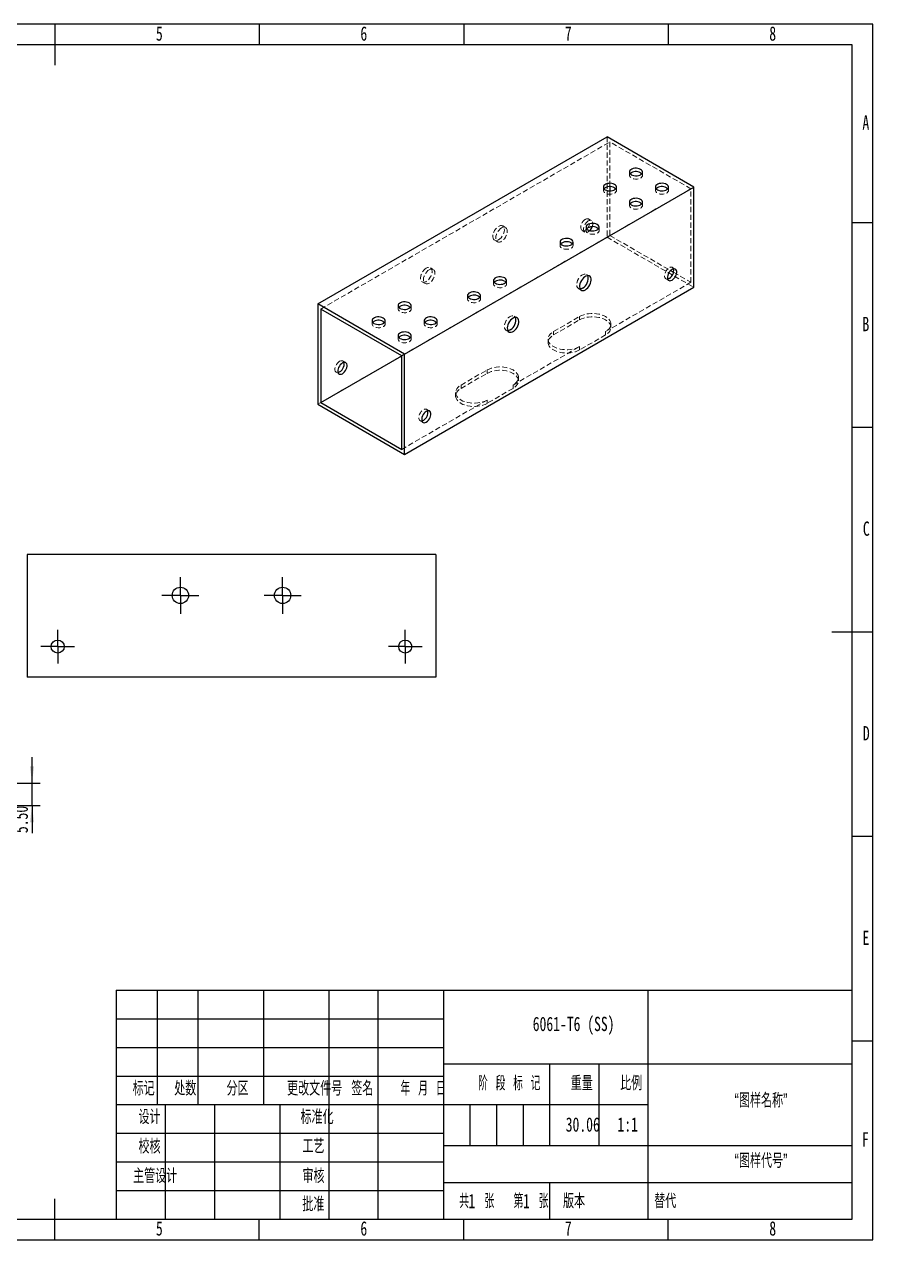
# Model space of a CAD drawing. Header units: millimetres. Extents: x 0 to 420, y 0 to 297.
# Drawn here: x 212.5 to 420, y 0 to 297 of the extents above; entities that cross this region are included whole.
import ezdxf

# ---------------------------------------------------------------- set-up
doc = ezdxf.new("R2010")
doc.units = ezdxf.units.MM
doc.linetypes.add('HIDDEN', pattern=[1.905, 1.27, -0.635])
for name, color, linetype in [('10', 7, 'Continuous'), ('5', 7, 'Continuous'), ('9', 7, 'Continuous'), ('SLD-0', 7, 'Continuous')]:
    doc.layers.add(name, color=color, linetype=linetype)
doc.styles.add('SLDTEXTSTYLE0', font='TXT', dxfattribs={"width": 0.7, "bigfont": 'bigfont'})
doc.styles.add('SLDTEXTSTYLE1', font='TXT', dxfattribs={"width": 0.62, "bigfont": 'bigfont'})
doc.styles.add('SLDTEXTSTYLE2', font='TXT', dxfattribs={"width": 0.614286, "bigfont": 'bigfont'})
doc.styles.add('SLDTEXTSTYLE3', font='TXT', dxfattribs={"width": 0.6, "bigfont": 'bigfont'})
doc.styles.add('SLDTEXTSTYLE4', font='TXT', dxfattribs={"width": 0.7})
doc.dimstyles.new('SLDDIMSTYLE1', dxfattribs={"dimtxt": 3.5, "dimasz": 4.08, "dimexe": 0, "dimexo": 0.0625, "dimgap": 0.875, "dimtad": 2, "dimrnd": 1e-09, "dimzin": 4, "dimdsep": 46, "dimtxsty": 'SLDTEXTSTYLE4', "dimsah": 1, "dimcen": 0.09, "dimadec": 0, "dimazin": 1, "dimtfac": 1, "dimtmove": 0, "dimatfit": 0, "dimfxl": 1, "dimfrac": 2, "dimtolj": 1, "dimtzin": 12, "dimarcsym": 0})

# ---------------------------------------------------------------- blocks, each defined once
blk = doc.blocks.new('SW_CENTERMARKSYMBOL_0')
at = {"layer": '10', "color": 0}
for p, q in [((0, 2.5), (0, 4.1)), ((-2.5, 0), (-4.1, 0)), ((0, 0), (-2.5, 0)), ((0, 0), (0, 2.5)), ((0, 0), (0, -2.5)), ((0, 0), (2.5, 0)), ((2.5, 0), (4.1, 0)), ((0, -2.5), (0, -4.1))]:
    blk.add_line(p, q, dxfattribs=at)
blk = doc.blocks.new('SW_CENTERMARKSYMBOL_1')
at = {"layer": '10', "color": 0}
for p, q in [((0, 2.5), (0, 4.1)), ((-2.5, 0), (-4.1, 0)), ((0, 0), (-2.5, 0)), ((0, 0), (0, 2.5)), ((0, 0), (0, -2.5)), ((0, 0), (2.5, 0)), ((2.5, 0), (4.1, 0)), ((0, -2.5), (0, -4.1))]:
    blk.add_line(p, q, dxfattribs=at)
blk = doc.blocks.new('SW_CENTERMARKSYMBOL_2')
at = {"layer": '10', "color": 0}
for p, q in [((0, 2.5), (0, 4.5)), ((-2.5, 0), (-4.5, 0)), ((0, 0), (-2.5, 0)), ((0, 0), (0, 2.5)), ((0, 0), (0, -2.5)), ((0, 0), (2.5, 0)), ((2.5, 0), (4.5, 0)), ((0, -2.5), (0, -4.5))]:
    blk.add_line(p, q, dxfattribs=at)
blk = doc.blocks.new('SW_CENTERMARKSYMBOL_3')
at = {"layer": '10', "color": 0}
for p, q in [((0, 2.5), (0, 4.5)), ((-2.5, 0), (-4.5, 0)), ((0, 0), (-2.5, 0)), ((0, 0), (0, 2.5)), ((0, 0), (0, -2.5)), ((0, 0), (2.5, 0)), ((2.5, 0), (4.5, 0)), ((0, -2.5), (0, -4.5))]:
    blk.add_line(p, q, dxfattribs=at)
blk = doc.blocks.new('_D_34')
at = {"layer": '10'}
for p, q in [((214.41, 111.6), (214.41, 117.95)), ((186.91, 111.6), (216.41, 111.6)), ((214.41, 106.1), (214.41, 111.6)), ((176.51, 106.1), (216.41, 106.1)), ((214.41, 106.1), (214.41, 99.36))]:
    blk.add_line(p, q, dxfattribs=at)
for points in [[(214.41, 111.6), (214.92, 115.68), (213.91, 115.68)], [(214.41, 106.1), (213.91, 102.02), (214.92, 102.02)]]:
    blk.add_solid(points, dxfattribs=at)
at = {"layer": '10', "insert": (209.9, 99.36), "char_height": 3.5, "attachment_point": 1, "rotation": 90, "style": 'SLDTEXTSTYLE4'}
blk.add_mtext('5.50', dxfattribs=at)

msp = doc.modelspace()

# ---------------------------------------------------------------- linework, layer by layer
at = {"color": 7, "linetype": 'Continuous', "lineweight": 25}
for p, q in [((284.317, 228.653), (355.027, 269.474)), ((376.241, 257.227), (355.027, 269.474)), ((305.53, 216.407), (376.241, 257.227)), ((355.734, 257.335), (355.734, 256.304)), ((376.241, 232.731), (376.241, 257.227)), ((370.572, 236.82), (371.301, 236.399)), ((305.53, 191.911), (376.241, 232.731)), ((284.317, 228.653), (284.317, 204.157)), ((305.53, 216.407), (284.317, 228.653)), ((285.024, 227.428), (285.024, 204.565)), ((304.823, 215.999), (285.024, 227.428)), ((285.024, 204.565), (304.823, 215.995)), ((304.823, 193.136), (304.823, 215.999)), ((305.53, 191.911), (305.53, 216.407)), ((284.317, 204.157), (305.53, 191.911)), ((285.024, 204.565), (304.823, 193.136)), ((313.19, 167.44), (213.19, 167.44)), ((213.19, 167.44), (213.19, 137.44)), ((313.19, 167.44), (313.19, 137.44)), ((313.19, 137.44), (213.19, 137.44))]:
    msp.add_line(p, q, dxfattribs=at)
at = {"color": 7, "linetype": 'HIDDEN', "lineweight": 18}
for p, q in [((285.024, 227.428), (355.734, 268.249)), ((355.027, 269.474), (355.027, 244.977)), ((355.734, 268.249), (355.734, 257.335)), ((375.533, 256.819), (355.734, 268.249)), ((360.498, 260.901), (360.498, 260.085)), ((363.698, 260.085), (363.698, 260.901)), ((304.823, 215.999), (375.533, 256.819)), ((354.134, 257.227), (354.134, 256.411)), ((355.734, 256.304), (355.734, 245.386)), ((357.334, 256.411), (357.334, 257.227)), ((366.862, 257.227), (366.862, 256.411)), ((370.062, 256.411), (370.062, 257.227)), ((375.533, 233.956), (375.533, 256.819)), ((360.498, 253.554), (360.498, 252.737)), ((363.698, 252.737), (363.698, 253.554)), ((330.218, 247.324), (329.511, 247.733)), ((348.924, 246.654), (349.631, 246.246)), ((349.892, 247.431), (349.892, 246.614)), ((351.231, 249.017), (350.524, 249.426)), ((353.092, 246.614), (353.092, 247.431)), ((284.317, 204.157), (355.027, 244.977)), ((304.823, 215.995), (355.734, 245.386)), ((327.511, 244.268), (328.218, 243.86)), ((343.528, 243.757), (343.528, 242.94)), ((346.728, 242.94), (346.728, 243.757)), ((355.027, 244.977), (376.241, 232.731)), ((355.734, 245.386), (370.572, 236.82)), ((312.54, 237.119), (311.833, 237.527)), ((350.724, 235.486), (350.017, 235.895)), ((369.43, 234.816), (370.137, 234.408)), ((371.737, 237.179), (371.03, 237.588)), ((371.301, 236.399), (375.533, 233.956)), ((309.833, 234.063), (310.54, 233.655)), ((327.264, 234.368), (327.264, 233.551)), ((330.464, 233.551), (330.464, 234.368)), ((348.017, 232.43), (348.724, 232.022)), ((354.674, 221.914), (375.533, 233.956)), ((320.9, 230.694), (320.9, 229.878)), ((324.1, 229.878), (324.1, 230.694)), ((303.93, 228.245), (303.93, 227.428)), ((307.13, 227.428), (307.13, 228.245)), ((297.566, 224.571), (297.566, 223.755)), ((300.766, 223.755), (300.766, 224.571)), ((310.294, 224.571), (310.294, 223.755)), ((313.494, 223.755), (313.494, 224.571)), ((333.046, 225.281), (332.339, 225.69)), ((341.946, 221.914), (348.31, 225.588)), ((341.946, 221.097), (348.31, 224.771)), ((348.31, 225.588), (348.31, 224.771)), ((355.992, 222.934), (355.992, 223.751)), ((303.93, 220.897), (303.93, 220.081)), ((307.13, 220.081), (307.13, 220.897)), ((330.339, 222.225), (331.046, 221.817)), ((340.628, 220.077), (340.628, 219.26)), ((341.946, 221.914), (341.946, 221.097)), ((354.674, 221.097), (348.31, 217.424)), ((354.674, 221.914), (354.674, 221.097)), ((332.046, 208.851), (348.31, 218.24)), ((348.31, 218.24), (348.31, 217.424)), ((291.127, 214.32), (290.42, 214.728)), ((288.82, 211.957), (289.527, 211.549)), ((319.318, 208.851), (325.682, 212.525)), ((319.318, 208.035), (325.682, 211.709)), ((325.682, 212.525), (325.682, 211.709)), ((319.318, 208.851), (319.318, 208.035)), ((332.046, 208.035), (325.682, 204.361)), ((332.046, 208.851), (332.046, 208.035)), ((333.364, 209.872), (333.364, 210.688)), ((304.823, 193.136), (325.682, 205.178)), ((318, 207.014), (318, 206.198)), ((325.682, 205.178), (325.682, 204.361)), ((311.633, 202.482), (310.926, 202.89)), ((309.326, 200.119), (310.033, 199.711))]:
    msp.add_line(p, q, dxfattribs=at)
at = {"color": 7, "linetype": 'Continuous', "lineweight": 25, "flags": 128}
for points in [[(363.23, 261.554), (362.926, 261.692), (362.574, 261.783), (362.195, 261.823), (361.81, 261.81), (361.442, 261.744), (361.112, 261.628), (360.839, 261.471), (360.639, 261.28), (360.525, 261.068), (360.501, 260.845), (360.571, 260.626), (360.729, 260.423), (360.967, 260.248), (361.271, 260.111), (361.622, 260.019), (362.002, 259.979), (362.387, 259.993), (362.755, 260.059), (363.085, 260.174), (363.358, 260.332), (363.557, 260.522), (363.672, 260.735), (363.695, 260.957), (363.626, 261.176), (363.468, 261.379), (363.23, 261.554)], [(363.23, 260.738), (363.468, 260.563), (363.534, 260.493)], [(356.866, 257.881), (356.562, 258.018), (356.21, 258.109), (355.831, 258.149), (355.446, 258.136), (355.078, 258.07), (354.748, 257.955), (354.475, 257.797), (354.275, 257.607), (354.161, 257.394), (354.137, 257.172), (354.207, 256.953), (354.365, 256.75), (354.603, 256.574), (354.907, 256.437), (355.258, 256.346), (355.638, 256.305), (356.023, 256.319), (356.391, 256.385), (356.721, 256.5), (356.994, 256.658), (357.193, 256.848), (357.308, 257.061), (357.331, 257.283), (357.262, 257.502), (357.104, 257.705), (356.866, 257.881)], [(356.866, 257.064), (357.104, 256.889), (357.17, 256.819)], [(369.594, 257.881), (369.29, 258.018), (368.938, 258.109), (368.559, 258.149), (368.174, 258.136), (367.806, 258.07), (367.476, 257.955), (367.203, 257.797), (367.003, 257.607), (366.889, 257.394), (366.865, 257.172), (366.935, 256.953), (367.093, 256.75), (367.331, 256.574), (367.635, 256.437), (367.986, 256.346), (368.366, 256.305), (368.751, 256.319), (369.119, 256.385), (369.449, 256.5), (369.722, 256.658), (369.921, 256.848), (370.036, 257.061), (370.059, 257.283), (369.99, 257.502), (369.832, 257.705), (369.594, 257.881)], [(369.594, 257.064), (369.832, 256.889), (369.898, 256.819)], [(363.23, 254.207), (362.926, 254.344), (362.574, 254.435), (362.195, 254.476), (361.81, 254.462), (361.442, 254.396), (361.112, 254.281), (360.839, 254.123), (360.639, 253.933), (360.525, 253.72), (360.501, 253.498), (360.571, 253.279), (360.729, 253.076), (360.967, 252.9), (361.271, 252.763), (361.622, 252.672), (362.002, 252.632), (362.387, 252.645), (362.755, 252.711), (363.085, 252.827), (363.358, 252.984), (363.557, 253.175), (363.672, 253.387), (363.695, 253.609), (363.626, 253.828), (363.468, 254.031), (363.23, 254.207)], [(363.23, 253.39), (363.468, 253.215), (363.534, 253.145)], [(352.623, 248.084), (352.32, 248.221), (351.968, 248.312), (351.588, 248.353), (351.203, 248.339), (350.835, 248.273), (350.505, 248.158), (350.232, 248), (350.033, 247.81), (349.918, 247.597), (349.895, 247.375), (349.964, 247.156), (350.123, 246.953), (350.36, 246.777), (350.664, 246.64), (351.016, 246.549), (351.395, 246.509), (351.78, 246.522), (352.148, 246.588), (352.479, 246.703), (352.751, 246.861), (352.951, 247.051), (353.066, 247.264), (353.089, 247.486), (353.019, 247.705), (352.861, 247.908), (352.623, 248.084)], [(350.075, 247.001), (350.25, 247.187), (350.269, 247.21)], [(352.623, 247.267), (352.861, 247.092), (352.927, 247.022)], [(346.259, 244.41), (345.956, 244.547), (345.604, 244.639), (345.224, 244.679), (344.839, 244.665), (344.471, 244.599), (344.141, 244.484), (343.868, 244.326), (343.669, 244.136), (343.554, 243.923), (343.531, 243.701), (343.6, 243.482), (343.759, 243.279), (343.996, 243.104), (344.3, 242.966), (344.652, 242.875), (345.031, 242.835), (345.416, 242.848), (345.784, 242.914), (346.115, 243.03), (346.387, 243.187), (346.587, 243.378), (346.702, 243.59), (346.725, 243.812), (346.655, 244.031), (346.497, 244.235), (346.259, 244.41)], [(346.259, 243.593), (346.497, 243.418), (346.563, 243.348)], [(327.733, 233.715), (328.037, 233.578), (328.388, 233.486), (328.768, 233.446), (329.153, 233.459), (329.521, 233.526), (329.851, 233.641), (330.124, 233.798), (330.323, 233.989), (330.438, 234.202), (330.461, 234.424), (330.392, 234.643), (330.234, 234.846), (329.996, 235.021), (329.692, 235.158), (329.34, 235.25), (328.961, 235.29), (328.576, 235.277), (328.208, 235.21), (327.878, 235.095), (327.605, 234.938), (327.405, 234.747), (327.291, 234.534), (327.267, 234.312), (327.337, 234.093), (327.495, 233.89), (327.733, 233.715)], [(349.724, 232.121), (350.028, 232.335), (350.318, 232.615), (350.58, 232.948), (350.802, 233.319), (350.973, 233.711), (351.087, 234.104), (351.136, 234.481), (351.12, 234.824), (351.038, 235.117), (350.895, 235.347), (350.697, 235.501), (350.453, 235.575), (350.176, 235.563), (349.877, 235.466), (349.571, 235.29), (349.272, 235.041), (348.995, 234.733), (348.751, 234.379), (348.553, 233.995), (348.41, 233.6), (348.328, 233.213), (348.312, 232.851), (348.361, 232.531), (348.475, 232.268), (348.646, 232.075), (348.868, 231.96), (349.13, 231.929), (349.42, 231.984), (349.724, 232.121)], [(370.937, 237.1), (370.666, 236.906), (370.411, 236.647), (370.187, 236.339), (370.006, 235.998), (369.879, 235.646), (369.814, 235.303), (369.814, 234.988), (369.879, 234.72), (370.006, 234.514), (370.187, 234.383), (370.411, 234.333), (370.666, 234.369), (370.937, 234.487), (371.208, 234.682), (371.463, 234.94), (371.687, 235.249), (371.868, 235.589), (371.995, 235.941), (372.06, 236.285), (372.06, 236.6), (371.995, 236.868), (371.868, 237.073), (371.687, 237.205), (371.463, 237.254), (371.208, 237.219), (370.937, 237.1)], [(370.23, 234.895), (369.959, 234.777), (369.866, 234.755)], [(329.996, 234.205), (330.234, 234.029), (330.3, 233.96)], [(349.017, 232.529), (348.713, 232.392), (348.435, 232.338)], [(304.398, 227.592), (304.702, 227.454), (305.054, 227.363), (305.433, 227.323), (305.818, 227.336), (306.186, 227.403), (306.517, 227.518), (306.789, 227.675), (306.989, 227.866), (307.104, 228.078), (307.127, 228.301), (307.057, 228.52), (306.899, 228.723), (306.661, 228.898), (306.358, 229.035), (306.006, 229.127), (305.626, 229.167), (305.241, 229.153), (304.873, 229.087), (304.543, 228.972), (304.27, 228.815), (304.071, 228.624), (303.956, 228.411), (303.933, 228.189), (304.002, 227.97), (304.161, 227.767), (304.398, 227.592)], [(321.369, 230.041), (321.673, 229.904), (322.024, 229.812), (322.404, 229.772), (322.789, 229.786), (323.157, 229.852), (323.487, 229.967), (323.76, 230.125), (323.959, 230.315), (324.074, 230.528), (324.097, 230.75), (324.028, 230.969), (323.87, 231.172), (323.632, 231.347), (323.328, 231.485), (322.976, 231.576), (322.597, 231.616), (322.212, 231.603), (321.844, 231.536), (321.514, 231.421), (321.241, 231.264), (321.041, 231.073), (320.927, 230.861), (320.903, 230.638), (320.973, 230.419), (321.131, 230.216), (321.369, 230.041)], [(323.632, 230.531), (323.87, 230.355), (323.936, 230.286)], [(306.661, 228.082), (306.899, 227.906), (306.965, 227.837)], [(298.034, 223.918), (298.338, 223.781), (298.69, 223.689), (299.069, 223.649), (299.454, 223.663), (299.823, 223.729), (300.153, 223.844), (300.425, 224.001), (300.625, 224.192), (300.74, 224.405), (300.763, 224.627), (300.693, 224.846), (300.535, 225.049), (300.297, 225.224), (299.994, 225.362), (299.642, 225.453), (299.262, 225.493), (298.877, 225.48), (298.509, 225.413), (298.179, 225.298), (297.906, 225.141), (297.707, 224.95), (297.592, 224.738), (297.569, 224.515), (297.638, 224.296), (297.797, 224.093), (298.034, 223.918)], [(300.297, 224.408), (300.535, 224.232), (300.601, 224.163)], [(310.762, 223.918), (311.066, 223.781), (311.418, 223.689), (311.797, 223.649), (312.182, 223.663), (312.55, 223.729), (312.881, 223.844), (313.153, 224.001), (313.353, 224.192), (313.468, 224.405), (313.491, 224.627), (313.421, 224.846), (313.263, 225.049), (313.025, 225.224), (312.722, 225.362), (312.37, 225.453), (311.99, 225.493), (311.605, 225.48), (311.237, 225.413), (310.907, 225.298), (310.634, 225.141), (310.435, 224.95), (310.32, 224.738), (310.297, 224.515), (310.366, 224.296), (310.525, 224.093), (310.762, 223.918)], [(313.025, 224.408), (313.263, 224.232), (313.329, 224.163)], [(332.046, 225.182), (331.742, 224.969), (331.453, 224.689), (331.19, 224.355), (330.968, 223.984), (330.797, 223.593), (330.684, 223.2), (330.634, 222.822), (330.651, 222.479), (330.733, 222.186), (330.876, 221.957), (331.074, 221.802), (331.317, 221.729), (331.595, 221.741), (331.893, 221.837), (332.199, 222.014), (332.498, 222.262), (332.775, 222.571), (333.019, 222.925), (333.217, 223.309), (333.36, 223.703), (333.442, 224.091), (333.458, 224.453), (333.409, 224.773), (333.296, 225.036), (333.124, 225.229), (332.902, 225.343), (332.64, 225.374), (332.35, 225.32), (332.046, 225.182)], [(304.398, 220.244), (304.702, 220.107), (305.054, 220.015), (305.433, 219.975), (305.818, 219.989), (306.186, 220.055), (306.517, 220.17), (306.789, 220.328), (306.989, 220.518), (307.104, 220.731), (307.127, 220.953), (307.057, 221.172), (306.899, 221.375), (306.661, 221.55), (306.358, 221.688), (306.006, 221.779), (305.626, 221.819), (305.241, 221.806), (304.873, 221.74), (304.543, 221.624), (304.27, 221.467), (304.071, 221.276), (303.956, 221.064), (303.933, 220.841), (304.002, 220.622), (304.161, 220.419), (304.398, 220.244)], [(306.661, 220.734), (306.899, 220.559), (306.965, 220.489)], [(331.339, 222.324), (331.035, 222.187), (330.757, 222.133)], [(290.327, 214.241), (290.056, 214.047), (289.801, 213.788), (289.577, 213.479), (289.396, 213.139), (289.269, 212.787), (289.204, 212.443), (289.204, 212.128), (289.269, 211.86), (289.396, 211.655), (289.577, 211.523), (289.801, 211.474), (290.056, 211.509), (290.327, 211.628), (290.598, 211.822), (290.853, 212.081), (291.077, 212.39), (291.258, 212.73), (291.385, 213.082), (291.45, 213.425), (291.45, 213.74), (291.385, 214.008), (291.258, 214.214), (291.077, 214.345), (290.853, 214.395), (290.598, 214.359), (290.327, 214.241)], [(310.833, 202.403), (310.562, 202.209), (310.307, 201.95), (310.083, 201.641), (309.902, 201.301), (309.775, 200.949), (309.71, 200.605), (309.71, 200.291), (309.775, 200.022), (309.902, 199.817), (310.083, 199.685), (310.307, 199.636), (310.562, 199.672), (310.833, 199.79), (311.104, 199.984), (311.359, 200.243), (311.583, 200.552), (311.764, 200.892), (311.891, 201.244), (311.956, 201.587), (311.956, 201.902), (311.891, 202.17), (311.764, 202.376), (311.583, 202.507), (311.359, 202.557), (311.104, 202.521), (310.833, 202.403)], [(310.126, 200.198), (309.855, 200.08), (309.762, 200.057)]]:
    msp.add_lwpolyline(points, dxfattribs=at)
at = {"color": 7, "linetype": 'HIDDEN', "lineweight": 18, "flags": 128}
for points in [[(363.534, 260.493), (363.626, 260.36), (363.695, 260.14), (363.672, 259.918), (363.557, 259.706), (363.358, 259.515), (363.085, 259.358), (362.755, 259.242), (362.387, 259.176), (362.002, 259.163), (361.622, 259.203), (361.271, 259.294), (360.967, 259.432), (360.729, 259.607), (360.571, 259.81), (360.501, 260.029), (360.525, 260.251), (360.639, 260.464), (360.663, 260.493)], [(357.17, 256.819), (357.262, 256.686), (357.331, 256.467), (357.308, 256.244), (357.193, 256.032), (356.994, 255.841), (356.721, 255.684), (356.391, 255.569), (356.023, 255.502), (355.638, 255.489), (355.258, 255.529), (354.907, 255.62), (354.603, 255.758), (354.365, 255.933), (354.207, 256.136), (354.137, 256.355), (354.161, 256.577), (354.275, 256.79), (354.299, 256.819)], [(369.898, 256.819), (369.99, 256.686), (370.059, 256.467), (370.036, 256.244), (369.921, 256.032), (369.722, 255.841), (369.449, 255.684), (369.119, 255.569), (368.751, 255.502), (368.366, 255.489), (367.986, 255.529), (367.635, 255.62), (367.331, 255.758), (367.093, 255.933), (366.935, 256.136), (366.865, 256.355), (366.889, 256.577), (367.003, 256.79), (367.027, 256.819)], [(363.534, 253.145), (363.626, 253.012), (363.695, 252.793), (363.672, 252.571), (363.557, 252.358), (363.358, 252.167), (363.085, 252.01), (362.755, 251.895), (362.387, 251.829), (362.002, 251.815), (361.622, 251.855), (361.271, 251.947), (360.967, 252.084), (360.729, 252.259), (360.571, 252.462), (360.501, 252.681), (360.525, 252.904), (360.639, 253.116), (360.663, 253.145)], [(350.269, 247.21), (350.474, 247.495), (350.655, 247.835), (350.782, 248.187), (350.847, 248.531), (350.847, 248.846), (350.782, 249.114), (350.655, 249.32), (350.474, 249.451), (350.25, 249.5), (349.995, 249.465), (349.724, 249.346)], [(328.511, 244.367), (328.815, 244.581), (329.105, 244.861), (329.367, 245.194), (329.589, 245.565), (329.76, 245.957), (329.873, 246.35), (329.923, 246.727), (329.906, 247.07), (329.825, 247.363), (329.681, 247.593), (329.483, 247.748), (329.24, 247.821), (328.962, 247.809), (328.664, 247.712), (328.358, 247.536), (328.059, 247.287), (327.782, 246.979), (327.538, 246.625), (327.34, 246.241), (327.197, 245.847), (327.115, 245.459), (327.099, 245.097), (327.148, 244.777), (327.261, 244.514), (327.433, 244.321), (327.655, 244.206), (327.917, 244.176), (328.207, 244.23), (328.511, 244.367)], [(329.218, 247.225), (328.914, 247.012), (328.624, 246.732), (328.362, 246.398), (328.14, 246.027), (327.968, 245.636), (327.855, 245.243), (327.806, 244.865), (327.822, 244.522), (327.904, 244.229), (328.047, 244), (328.245, 243.845), (328.489, 243.772), (328.766, 243.784), (329.065, 243.881), (329.371, 244.057), (329.669, 244.305), (329.947, 244.614), (330.19, 244.968), (330.388, 245.352), (330.532, 245.746), (330.613, 246.134), (330.63, 246.496), (330.581, 246.816), (330.467, 247.079), (330.296, 247.272), (330.074, 247.386), (329.812, 247.417), (329.522, 247.363), (329.218, 247.225)], [(349.724, 249.346), (349.453, 249.152), (349.198, 248.893), (348.974, 248.585), (348.793, 248.244), (348.666, 247.892), (348.601, 247.549), (348.601, 247.234), (348.666, 246.966), (348.793, 246.76), (348.974, 246.629), (349.198, 246.58), (349.453, 246.615), (349.724, 246.733), (349.995, 246.928), (350.075, 247.001)], [(350.431, 248.938), (350.16, 248.744), (349.905, 248.485), (349.681, 248.176), (349.5, 247.836), (349.373, 247.484), (349.308, 247.141), (349.308, 246.826), (349.373, 246.558), (349.5, 246.352), (349.681, 246.221), (349.905, 246.171), (350.16, 246.207), (350.431, 246.325), (350.702, 246.519), (350.79, 246.6)], [(352.927, 247.022), (353.019, 246.889), (353.089, 246.67), (353.066, 246.447), (352.951, 246.235), (352.751, 246.044), (352.479, 245.887), (352.148, 245.772), (351.78, 245.705), (351.395, 245.692), (351.016, 245.732), (350.664, 245.824), (350.36, 245.961), (350.123, 246.136), (349.964, 246.339), (349.895, 246.558), (349.918, 246.78), (350.033, 246.993), (350.057, 247.022)], [(351.408, 247.536), (351.489, 247.779), (351.554, 248.123), (351.554, 248.437), (351.489, 248.706), (351.362, 248.911), (351.181, 249.043), (350.957, 249.092), (350.702, 249.056), (350.431, 248.938)], [(346.563, 243.348), (346.655, 243.215), (346.725, 242.996), (346.702, 242.774), (346.587, 242.561), (346.387, 242.371), (346.115, 242.213), (345.784, 242.098), (345.416, 242.032), (345.031, 242.018), (344.652, 242.058), (344.3, 242.15), (343.996, 242.287), (343.759, 242.462), (343.6, 242.665), (343.531, 242.884), (343.554, 243.107), (343.669, 243.319), (343.693, 243.348)], [(310.833, 237.428), (310.529, 237.215), (310.239, 236.935), (309.977, 236.601), (309.755, 236.23), (309.584, 235.839), (309.47, 235.446), (309.421, 235.069), (309.438, 234.726), (309.519, 234.432), (309.663, 234.203), (309.861, 234.048), (310.104, 233.975), (310.382, 233.987), (310.68, 234.084), (310.986, 234.26), (311.285, 234.508), (311.562, 234.817), (311.806, 235.171), (312.004, 235.555), (312.147, 235.949), (312.229, 236.337), (312.245, 236.699), (312.196, 237.019), (312.083, 237.282), (311.911, 237.475), (311.689, 237.59), (311.427, 237.62), (311.137, 237.566), (310.833, 237.428)], [(369.866, 234.755), (369.704, 234.742), (369.48, 234.791), (369.299, 234.922), (369.172, 235.128), (369.107, 235.396), (369.107, 235.711), (369.172, 236.055), (369.299, 236.407), (369.48, 236.747), (369.704, 237.055), (369.959, 237.314), (370.23, 237.508), (370.501, 237.627), (370.756, 237.662), (370.98, 237.613), (371.161, 237.482), (371.288, 237.276), (371.301, 237.241)], [(311.54, 237.02), (311.236, 236.807), (310.946, 236.527), (310.684, 236.193), (310.462, 235.822), (310.291, 235.431), (310.178, 235.037), (310.128, 234.66), (310.145, 234.317), (310.226, 234.024), (310.37, 233.795), (310.568, 233.64), (310.811, 233.567), (311.089, 233.579), (311.387, 233.675), (311.693, 233.852), (311.992, 234.1), (312.269, 234.409), (312.513, 234.763), (312.711, 235.146), (312.854, 235.541), (312.936, 235.929), (312.952, 236.291), (312.903, 236.611), (312.79, 236.873), (312.618, 237.067), (312.396, 237.181), (312.134, 237.212), (311.844, 237.158), (311.54, 237.02)], [(348.435, 232.338), (348.423, 232.338), (348.161, 232.368), (347.939, 232.483), (347.767, 232.676), (347.654, 232.939), (347.605, 233.259), (347.621, 233.621), (347.703, 234.009), (347.846, 234.403), (348.044, 234.787), (348.288, 235.141), (348.565, 235.449), (348.864, 235.698), (349.17, 235.874), (349.468, 235.971), (349.746, 235.983), (349.989, 235.91), (350.187, 235.755), (350.306, 235.579)], [(330.3, 233.96), (330.392, 233.826), (330.461, 233.607), (330.438, 233.385), (330.323, 233.172), (330.124, 232.982), (329.851, 232.824), (329.521, 232.709), (329.153, 232.643), (328.768, 232.629), (328.388, 232.67), (328.037, 232.761), (327.733, 232.898), (327.495, 233.074), (327.337, 233.277), (327.267, 233.496), (327.291, 233.718), (327.405, 233.931), (327.429, 233.96)], [(323.936, 230.286), (324.028, 230.152), (324.097, 229.933), (324.074, 229.711), (323.959, 229.499), (323.76, 229.308), (323.487, 229.151), (323.157, 229.035), (322.789, 228.969), (322.404, 228.956), (322.024, 228.996), (321.673, 229.087), (321.369, 229.224), (321.131, 229.4), (320.973, 229.603), (320.903, 229.822), (320.927, 230.044), (321.041, 230.257), (321.065, 230.286)], [(306.965, 227.837), (307.057, 227.703), (307.127, 227.484), (307.104, 227.262), (306.989, 227.049), (306.789, 226.859), (306.517, 226.701), (306.186, 226.586), (305.818, 226.52), (305.433, 226.506), (305.054, 226.547), (304.702, 226.638), (304.398, 226.775), (304.161, 226.951), (304.002, 227.154), (303.933, 227.373), (303.956, 227.595), (304.071, 227.807), (304.095, 227.837)], [(330.757, 222.133), (330.745, 222.133), (330.483, 222.163), (330.261, 222.278), (330.09, 222.471), (329.977, 222.734), (329.927, 223.054), (329.944, 223.416), (330.025, 223.804), (330.169, 224.198), (330.367, 224.582), (330.61, 224.936), (330.888, 225.244), (331.186, 225.493), (331.492, 225.669), (331.791, 225.766), (332.068, 225.778), (332.312, 225.705), (332.51, 225.55), (332.628, 225.374)], [(348.31, 225.588), (348.795, 225.83), (349.335, 226.031), (349.919, 226.185), (350.535, 226.289), (351.171, 226.342), (351.813, 226.342), (352.448, 226.289), (353.064, 226.185), (353.648, 226.031), (354.189, 225.83), (354.674, 225.588), (355.094, 225.308), (355.441, 224.996), (355.708, 224.659), (355.889, 224.303), (355.98, 223.936), (355.98, 223.566), (355.889, 223.199), (355.708, 222.843), (355.441, 222.506), (355.094, 222.194), (354.674, 221.914)], [(300.601, 224.163), (300.693, 224.029), (300.763, 223.81), (300.74, 223.588), (300.625, 223.375), (300.425, 223.185), (300.153, 223.027), (299.823, 222.912), (299.454, 222.846), (299.069, 222.833), (298.69, 222.873), (298.338, 222.964), (298.034, 223.101), (297.797, 223.277), (297.638, 223.48), (297.569, 223.699), (297.592, 223.921), (297.707, 224.134), (297.731, 224.163)], [(313.329, 224.163), (313.421, 224.029), (313.491, 223.81), (313.468, 223.588), (313.353, 223.375), (313.153, 223.185), (312.881, 223.027), (312.55, 222.912), (312.182, 222.846), (311.797, 222.833), (311.418, 222.873), (311.066, 222.964), (310.762, 223.101), (310.525, 223.277), (310.366, 223.48), (310.297, 223.699), (310.32, 223.921), (310.435, 224.134), (310.459, 224.163)], [(348.31, 224.771), (348.795, 225.014), (349.335, 225.214), (349.919, 225.368), (350.535, 225.473), (351.171, 225.525), (351.813, 225.525), (352.448, 225.473), (353.064, 225.368), (353.648, 225.214), (354.189, 225.014), (354.674, 224.771), (355.094, 224.491), (355.441, 224.179), (355.708, 223.842), (355.889, 223.487), (355.98, 223.12), (355.98, 222.749), (355.889, 222.382), (355.708, 222.026), (355.441, 221.689), (355.094, 221.378), (354.674, 221.097)], [(306.965, 220.489), (307.057, 220.356), (307.127, 220.136), (307.104, 219.914), (306.989, 219.702), (306.789, 219.511), (306.517, 219.354), (306.186, 219.238), (305.818, 219.172), (305.433, 219.159), (305.054, 219.199), (304.702, 219.29), (304.398, 219.428), (304.161, 219.603), (304.002, 219.806), (303.933, 220.025), (303.956, 220.247), (304.071, 220.46), (304.095, 220.489)], [(348.31, 218.24), (347.825, 217.997), (347.284, 217.797), (346.7, 217.643), (346.084, 217.539), (345.449, 217.486), (344.807, 217.486), (344.171, 217.539), (343.555, 217.643), (342.971, 217.797), (342.431, 217.997), (341.946, 218.24), (341.525, 218.52), (341.178, 218.832), (340.912, 219.169), (340.731, 219.525), (340.639, 219.892), (340.639, 220.262), (340.731, 220.629), (340.912, 220.985), (341.178, 221.322), (341.525, 221.634), (341.946, 221.914)], [(348.31, 217.424), (347.825, 217.181), (347.284, 216.98), (346.7, 216.826), (346.084, 216.722), (345.449, 216.669), (344.807, 216.669), (344.171, 216.722), (343.555, 216.826), (342.971, 216.98), (342.431, 217.181), (341.946, 217.424), (341.525, 217.704), (341.178, 218.015), (340.912, 218.353), (340.731, 218.708), (340.639, 219.075), (340.639, 219.446), (340.731, 219.813), (340.912, 220.168), (341.178, 220.505), (341.525, 220.817), (341.946, 221.097)], [(289.62, 214.649), (289.349, 214.455), (289.094, 214.196), (288.87, 213.887), (288.689, 213.547), (288.562, 213.195), (288.497, 212.852), (288.497, 212.537), (288.562, 212.269), (288.689, 212.063), (288.87, 211.932), (289.094, 211.882), (289.256, 211.895)], [(290.691, 214.381), (290.678, 214.416), (290.551, 214.622), (290.37, 214.754), (290.146, 214.803), (289.891, 214.767), (289.62, 214.649)], [(325.682, 212.525), (326.168, 212.768), (326.708, 212.968), (327.292, 213.122), (327.908, 213.227), (328.543, 213.279), (329.185, 213.279), (329.821, 213.227), (330.437, 213.122), (331.021, 212.968), (331.561, 212.768), (332.046, 212.525), (332.467, 212.245), (332.814, 211.933), (333.081, 211.596), (333.262, 211.241), (333.353, 210.874), (333.353, 210.503), (333.262, 210.136), (333.081, 209.78), (332.814, 209.443), (332.467, 209.132), (332.046, 208.851)], [(325.682, 211.709), (326.168, 211.951), (326.708, 212.152), (327.292, 212.306), (327.908, 212.41), (328.543, 212.463), (329.185, 212.463), (329.821, 212.41), (330.437, 212.306), (331.021, 212.152), (331.561, 211.951), (332.046, 211.709), (332.467, 211.429), (332.814, 211.117), (333.081, 210.78), (333.262, 210.424), (333.353, 210.057), (333.353, 209.686), (333.262, 209.32), (333.081, 208.964), (332.814, 208.627), (332.467, 208.315), (332.046, 208.035)], [(325.682, 205.178), (325.197, 204.935), (324.657, 204.734), (324.073, 204.58), (323.457, 204.476), (322.821, 204.423), (322.179, 204.423), (321.544, 204.476), (320.928, 204.58), (320.344, 204.734), (319.804, 204.935), (319.318, 205.178), (318.898, 205.458), (318.551, 205.769), (318.284, 206.107), (318.103, 206.462), (318.012, 206.829), (318.012, 207.2), (318.103, 207.567), (318.284, 207.922), (318.551, 208.259), (318.898, 208.571), (319.318, 208.851)], [(325.682, 204.361), (325.197, 204.118), (324.657, 203.918), (324.073, 203.764), (323.457, 203.66), (322.821, 203.607), (322.179, 203.607), (321.544, 203.66), (320.928, 203.764), (320.344, 203.918), (319.804, 204.118), (319.318, 204.361), (318.898, 204.641), (318.551, 204.953), (318.284, 205.29), (318.103, 205.646), (318.012, 206.013), (318.012, 206.383), (318.103, 206.75), (318.284, 207.106), (318.551, 207.443), (318.898, 207.755), (319.318, 208.035)], [(309.762, 200.057), (309.6, 200.044), (309.376, 200.094), (309.195, 200.225), (309.068, 200.431), (309.003, 200.699), (309.003, 201.014), (309.068, 201.357), (309.195, 201.709), (309.376, 202.049), (309.6, 202.358), (309.855, 202.617), (310.126, 202.811), (310.397, 202.929), (310.652, 202.965), (310.876, 202.916), (311.057, 202.784), (311.184, 202.579), (311.197, 202.544)]]:
    msp.add_lwpolyline(points, dxfattribs=at)
at = {"color": 7, "linetype": 'Continuous', "lineweight": 25}
for centre, radius in [((250.69, 157.44), 2), ((275.69, 157.44), 2), ((220.69, 144.94), 1.6), ((305.69, 144.94), 1.6)]:
    msp.add_circle(centre, radius, dxfattribs=at)
for centre, radius, start, end in [((362.123, 258.761), 2.265, 60.75865, 130.14058), ((355.759, 255.088), 2.265, 60.75865, 130.14058), ((368.487, 255.088), 2.265, 60.75865, 130.14058), ((362.123, 251.414), 2.265, 60.75865, 130.14058), ((351.517, 245.291), 2.265, 60.75865, 130.14058), ((348.917, 248.508), 2.673, 314.48503, 338.69747), ((345.153, 241.617), 2.265, 60.75865, 130.14058), ((347.735, 234.869), 2.668, 298.73266, 15.43997), ((369.072, 236.842), 2.265, 300.75406, 10.15361), ((328.889, 232.228), 2.265, 60.75865, 130.14058), ((322.525, 228.554), 2.265, 60.75865, 130.14058), ((305.555, 226.105), 2.265, 60.75865, 130.14058), ((299.191, 222.431), 2.265, 60.75865, 130.14058), ((311.919, 222.431), 2.265, 60.75865, 130.14058), ((330.057, 224.663), 2.668, 298.73266, 15.43997), ((305.555, 218.757), 2.265, 60.75865, 130.14058), ((288.602, 213.93), 2.137, 287.81868, 12.1867), ((308.968, 202.144), 2.265, 300.75406, 10.15361)]:
    msp.add_arc(centre, radius, start, end, dxfattribs=at)
at = {"layer": '10', "color": 7, "lineweight": 25}
for p, q in [((245, 61), (245, 33)), ((255, 61), (255, 33)), ((271, 61), (271, 33)), ((287, 61), (287, 5)), ((299, 61), (299, 5)), ((315, 61), (315, 5)), ((365, 61), (365, 33)), ((315, 43), (415, 43)), ((340.986, 43), (340.986, 23)), ((353, 43), (353, 23)), ((235, 40), (315, 40)), ((235, 33), (365, 33)), ((247, 33), (247, 5)), ((259, 33), (259, 5)), ((275, 33), (275, 5)), ((365, 33), (365, 5)), ((235, 26), (315, 26)), ((315, 23), (415, 23)), ((235, 19), (315, 19)), ((235, 12), (315, 12)), ((315, 14), (415, 14))]:
    msp.add_line(p, q, dxfattribs=at)
at = {"layer": '10', "color": 7}
for p, q in [((235, 54), (315, 54)), ((235, 47), (315, 47))]:
    msp.add_line(p, q, dxfattribs=at)
at = {"layer": '5', "lineweight": 25}
for p, q in [((220, 297), (220, 287)), ((420, 148.5), (410, 148.5)), ((220, 0), (220, 10))]:
    msp.add_line(p, q, dxfattribs=at)
at = {"layer": '5'}
for p, q in [((270, 297), (270, 292)), ((320, 297), (320, 292)), ((370, 297), (370, 292)), ((420, 248.5), (415, 248.5)), ((420, 198.5), (415, 198.5)), ((420, 98.5), (415, 98.5)), ((420, 48.5), (415, 48.5)), ((270, 0), (270, 5)), ((320, 0), (320, 5)), ((370, 0), (370, 5))]:
    msp.add_line(p, q, dxfattribs=at)
at = {"layer": '5', "color": 7, "lineweight": 25}
for p, q in [((415, 292), (25, 292)), ((415, 5), (415, 292)), ((235, 61), (415, 61)), ((235, 61), (235, 5)), ((0, 5), (415, 5))]:
    msp.add_line(p, q, dxfattribs=at)
at = {"layer": '9', "color": 7}
for p, q in [((420, 297), (0, 297)), ((420, 148.5), (420, 297)), ((420, 0), (420, 148.5)), ((0, 0), (420, 0))]:
    msp.add_line(p, q, dxfattribs=at)
at = {"layer": 'SLD-0'}
for p, q in [((321.5, 33), (321.5, 23)), ((328, 33), (328, 23)), ((334.5, 33), (334.5, 23))]:
    msp.add_line(p, q, dxfattribs=at)
at = {"layer": 'SLD-0', "lineweight": 25}
msp.add_line((340.986, 14), (340.986, 5), dxfattribs=at)

# ---------------------------------------------------------------- block references
at = {"layer": '10'}
for name, p in [('SW_CENTERMARKSYMBOL_2', (250.69, 157.44)), ('SW_CENTERMARKSYMBOL_3', (275.69, 157.44)), ('SW_CENTERMARKSYMBOL_0', (220.69, 144.94)), ('SW_CENTERMARKSYMBOL_1', (305.69, 144.94))]:
    msp.add_blockref(name, p, dxfattribs=at)

# ---------------------------------------------------------------- texts
at = {"layer": '10', "char_height": 3.5}
for s, insert, attachment_point, style in [('5', (245.544, 296.505), 2, 'SLDTEXTSTYLE4'), ('6', (295.547, 296.505), 2, 'SLDTEXTSTYLE4'), ('7', (345.547, 296.505), 2, 'SLDTEXTSTYLE4'), ('8', (395.547, 296.505), 2, 'SLDTEXTSTYLE4'), ('A', (418.32, 274.755), 2, 'SLDTEXTSTYLE4'), ('B', (418.32, 225.505), 2, 'SLDTEXTSTYLE4'), ('C', (418.427, 175.505), 2, 'SLDTEXTSTYLE4'), ('D', (418.43, 125.505), 2, 'SLDTEXTSTYLE4'), ('E', (418.318, 75.505), 2, 'SLDTEXTSTYLE4'), ('6061-T6 (SS)', (346.857, 54.481), 2, 'SLDTEXTSTYLE4'), ('“图样名称”', (392.688, 35.791), 2, 'SLDTEXTSTYLE0'), ('30.06', (349.095, 29.905), 2, 'SLDTEXTSTYLE4'), ('1:1', (360.084, 29.905), 2, 'SLDTEXTSTYLE4'), ('F', (418.224, 26.255), 2, 'SLDTEXTSTYLE4'), ('“图样代号”', (392.69, 21.05), 2, 'SLDTEXTSTYLE0'), ('1', (321.142, 11.201), 1, 'SLDTEXTSTYLE4'), ('1', (334.479, 11.201), 1, 'SLDTEXTSTYLE4'), ('5', (245.544, 4.505), 2, 'SLDTEXTSTYLE4'), ('6', (295.547, 4.505), 2, 'SLDTEXTSTYLE4'), ('7', (345.547, 4.505), 2, 'SLDTEXTSTYLE4'), ('8', (395.547, 4.505), 2, 'SLDTEXTSTYLE4')]:
    msp.add_mtext(s, dxfattribs=dict(at, insert=insert, attachment_point=attachment_point, style=style))
at = {"layer": '10', "color": 7, "char_height": 3.5, "attachment_point": 2}
for s, insert, style in [('标记', (241.711, 38.717), 'SLDTEXTSTYLE0'), ('处数', (251.886, 38.717), 'SLDTEXTSTYLE0'), ('分区', (264.683, 38.717), 'SLDTEXTSTYLE0'), ('更改文件号', (283.529, 38.717), 'SLDTEXTSTYLE0'), ('签名', (295.187, 38.717), 'SLDTEXTSTYLE0'), ('年 月 日', (310.041, 38.717), 'SLDTEXTSTYLE1'), ('阶 段 标 记', (331.125, 39.994), 'SLDTEXTSTYLE2'), ('重量', (348.85, 39.994), 'SLDTEXTSTYLE0'), ('比例', (360.942, 39.994), 'SLDTEXTSTYLE0'), ('设计', (243.15, 31.734), 'SLDTEXTSTYLE0'), ('标准化', (284.121, 31.734), 'SLDTEXTSTYLE0'), ('校核', (243.149, 24.556), 'SLDTEXTSTYLE0'), ('工艺', (283.235, 24.599), 'SLDTEXTSTYLE0'), ('主管设计', (244.531, 17.33), 'SLDTEXTSTYLE0'), ('审核', (283.234, 17.33), 'SLDTEXTSTYLE0'), ('批准', (283.217, 10.441), 'SLDTEXTSTYLE0'), ('共  张', (323.178, 11.201), 'SLDTEXTSTYLE3'), ('第  张', (336.442, 11.201), 'SLDTEXTSTYLE3'), ('版本', (346.961, 11.201), 'SLDTEXTSTYLE0')]:
    msp.add_mtext(s, dxfattribs=dict(at, insert=insert, style=style))
at = {"layer": 'SLD-0', "insert": (366.561, 11.201), "char_height": 3.5, "attachment_point": 1, "style": 'SLDTEXTSTYLE0'}
msp.add_mtext('替代', dxfattribs=at)

# ---------------------------------------------------------------- dimensions: what is measured, and where the dimension line sits
at = {"layer": '10'}
dim = msp.add_linear_dim(base=(214.414, 111.602), p1=(176.514, 106.102), p2=(186.914, 111.602), angle=90, dimstyle='SLDDIMSTYLE1', dxfattribs=at)
dim.commit()
dim.dimension.update_dxf_attribs({"geometry": '_D_34', "text_midpoint": (214.414, 102.428), "dimtype": 160})

doc.saveas('drawing.dxf')
